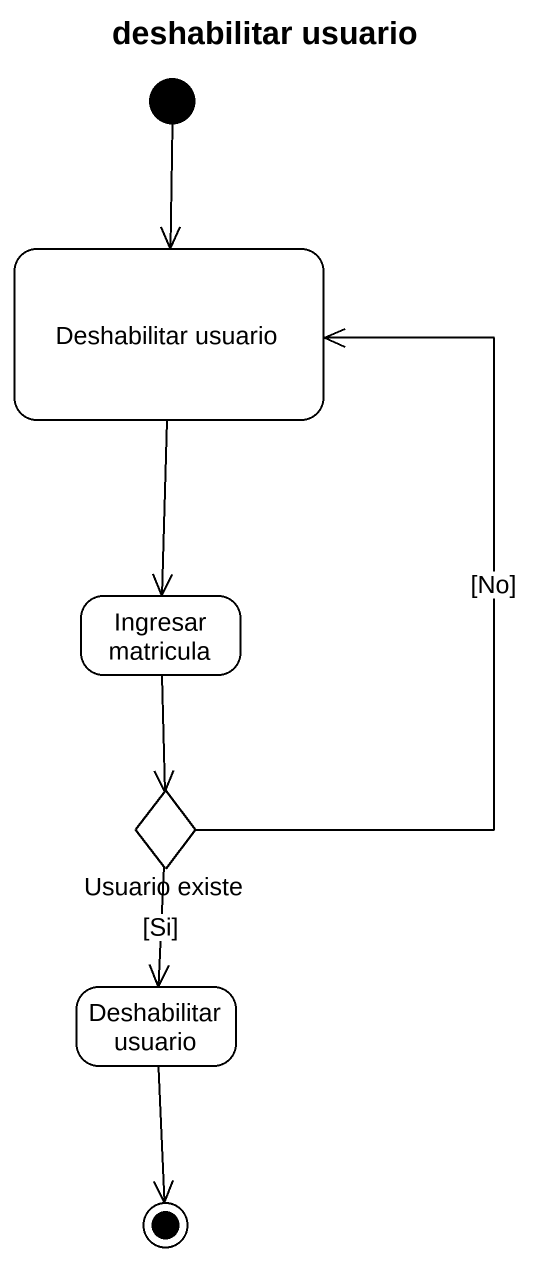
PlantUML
@startuml
title deshabilitar usuario
hide empty description
state "Deshabilitar usuario" as Deshabilitar_usuario
state "Ingresar matricula" as Ingresar_matricula
state "Usuario existe" as Usuario_existe <<choice>>
state "Deshabilitar usuario" as Deshabilitar_usuario_2
[*] --> Deshabilitar_usuario
Deshabilitar_usuario --> Ingresar_matricula
Ingresar_matricula --> Usuario_existe
Usuario_existe -up-> Deshabilitar_usuario : [No]
Usuario_existe --> Deshabilitar_usuario_2 : [Si]
Deshabilitar_usuario_2 --> [*]
@enduml
